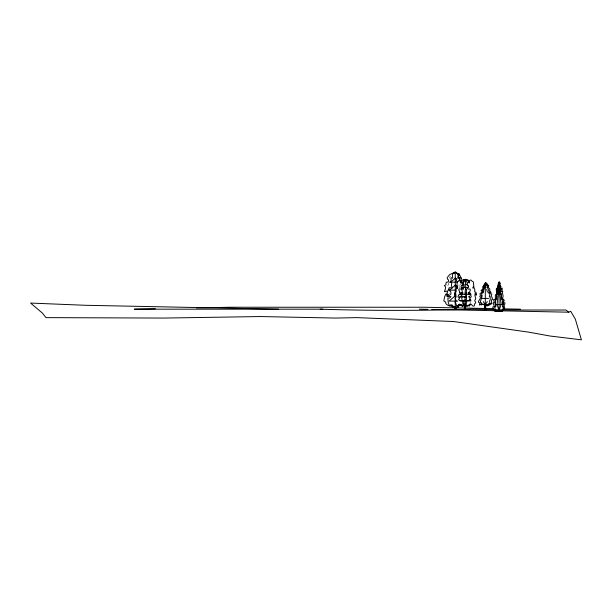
<?xml version="1.0" encoding="UTF-8"?>
<svg xmlns="http://www.w3.org/2000/svg" width="612" height="612" viewBox="0 0 612 612"><rect width="100%" height="100%" fill="white"/><g stroke="black" fill="none" stroke-linecap="round" stroke-linejoin="round"><path stroke-width="0.46" stroke-dasharray="3.06 2.29" d="M459.367 287.51L459.78 286.699M470.552 302.076L470.33 302.978M459.015 286.141L459 284.779M450.264 276.073L449.568 278.123M460.553 284.779L460.193 283.448M449.445 293.27L449.537 293.76M448.711 282.981L448.68 284.618L447.533 285.682L448.298 287.915"/><path stroke-width="0.92" d="M498.795 285.093L498.306 283.134L498.673 282.683C499.208 280.969 500.241 285.322 499.583 286.645C500.93 286.263 498.78 289.927 501.075 288.956C499.04 294.563 502.092 293.209 501.503 296.843C501.718 297.654 501.771 300.546 502.636 299.574C503.944 299.972 501.243 303.2 503.24 302.863L503.217 303.957M465.694 288.122C465.403 290.746 466.612 287.25 466.589 290.119C465.946 291.082 466.864 294.074 465.9 292.804C466.987 294.961 466.749 302.665 465.441 299.972M499.392 311.485L499.453 310.881M485.048 310.001L484.727 304.455L483.411 304.722L482.952 304.026L481.935 304.149L481.108 305.105L481.468 302.787L480.726 302.573L480.412 301.578L481.896 296.942L481.376 296.522L481.912 295.275L481.506 293.714L483.258 291.924L482.271 290.562L483.641 288.765L483.434 286.691L484.115 286.309L484.39 284.549L485.584 282.706L487.665 285.59L487.45 287.456L489.371 292.368L488.361 292.59L489.929 294.242L489.309 296.675L490.09 297.157L490.311 299.62L489.554 300.966L489.929 303.766L489.355 303.529L489.263 304.332L488.728 303.69L488.192 305.204L485.691 304.845L485.66 310.001L484.949 310.001C485.132 307.431 485.308 304.875 483.748 304.455L480.542 304.149L479.364 305.105L479.884 302.787L478.829 302.573L478.385 301.578L480.022 298.97L480.481 296.942L479.754 296.522L480.504 295.275L479.93 293.714L482.409 291.924L481.017 290.562L482.944 288.765L482.654 286.691L483.625 286.309L483.878 284.871L484.49 285.23L485.698 282.706L487.03 283.455L486.984 284.22L488.644 285.59L488.338 287.456L489.807 289.101L489.692 290.761L491.053 292.368L489.623 292.59L491.841 294.242L490.962 296.675L492.071 297.157L492.392 299.62L491.765 299.681L491.314 300.966L491.841 303.766L490.977 303.56L490.908 304.332L490.151 303.69L489.707 305.105L488.277 304.814L487.619 305.954L487.404 304.814L486.938 305.954L486.808 304.898L485.576 304.845L485.553 310.001M464.822 309.473L464.799 304.944L464.057 306.382L463.483 304.363M469.985 303.812L469.649 306.061L468.448 305.082M460.943 278.123L459.979 275.484L458.801 274.513M457.654 305.472L457.631 307.362L455.863 307.285L455.642 309.006M460.507 304.837L458.648 305.472L458.618 307.362L456.116 307.285L455.802 309.006L454.869 309.006L454.647 307.285L452.88 307.362L452.857 305.472L452.023 304.937L450.677 304.837L449.422 305.809L448.236 302.343L447.831 297.99L449.751 297.99L450.945 296.613L447.862 296.522L450.654 294.418L450.96 293.599L450.807 291.932L448.344 289.224L449.828 287.518L451.809 288.191L452.352 287.51L451.335 285.735L451.763 283.448L450.837 281.589L451.22 279.86L450.799 278.582L451.197 277.641L452.306 278.292L452.781 277.932C451.472 271.108 453.477 275.591 454.846 272.179L456.498 273.074C457.187 274.872 458.954 271.575 457.73 277.932L458.212 278.292L459.314 277.641L459.497 280.38M500.945 310.636C500.731 311.684 502.911 311.5 502.59 310.46M468.455 281.191C468.922 279.676 468.631 282.407 468.073 280.464C466.627 278.934 465.342 279.76 463.644 279.829C462.672 280.48 464.562 281.375 463.246 281.925L462.381 282.025L461.953 283.953C464.615 283.968 462.756 284.373 462.159 285.467M502.192 303.062L502.46 302.022L502.789 302.213C504.02 301.617 505.129 299.643 503.286 299.75L502.659 298.434L503.102 296.032L502.62 293.714L502.054 293.339L502.781 291.526L502.108 291.35L502.23 288.084L500.425 289.522L501.021 286.385L500.348 286.531L500.371 285.345L499.606 285.789L500.119 283.134L499.438 282.683C498.803 281.007 497.502 285.376 498.214 286.783C496.057 286.179 498.964 287.556 498.107 288.489C497.028 288.994 496.47 289.66 497.502 292.643C498.696 294.586 496.355 294.158 496.378 294.976C496.531 296.223 496.929 297.822 496.08 298.863C495.23 300.538 494.748 303.032 495.758 305.923L495.483 306.941L494.572 306.941L495.513 310.123M499.185 282.423C497.655 283.05 499.124 286.776 497.862 286.967C498.749 291.052 496.967 284.022 498.505 285.926M469.549 281.841L469.19 283.127M464.883 294.372L465.449 289.025M464.883 300.806L465.449 295.458M448.229 295.114L448.298 294.479M463.131 304.569L462.611 306.122L462.381 305.38M465.304 296.476L465.066 297.149L465.258 296.476M464.462 309.473L464.539 304.447L462.672 303.399L462.894 300.775M464.21 300.76C462.833 302.909 465.954 306.314 464.676 309.473L464.539 304.944L462.886 305.411C462.221 308.043 461.876 304.455 460.737 305.12L460.354 304.898C459.36 302.435 458.732 306.13 457.21 306.122L456.529 305.916L456.116 303.812C453.607 302.076 456.912 301.639 455.886 300.041C454.073 298.052 456.72 296.575 455.741 293.89C455.535 291.557 455.29 295.871 454.685 295.206C454.624 293.515 454.464 291.955 456.108 291.955L456.055 289.3C458.067 287.273 455.963 281.788 458.128 281.367C458.457 279.554 459.291 282.637 459.321 280.021C460.301 279.393 461.639 282.637 462.068 280.464C463.361 278.95 464.485 279.745 466.038 279.829L466.398 281.925C468.608 282.239 467.27 284.289 466.153 284.481C467.316 284.756 468.302 285.529 468.555 286.684C466.222 289.843 468.371 288.703 469.978 289.109C471.232 290.432 468.83 291.519 469.794 293.125C464.041 292.138 473.925 295.344 470.544 297.554L469.519 297.983L470.666 299.589L469.197 300.783L467.69 300.722M501.32 289.201C501.947 286.477 499.316 291.32 500.126 288.451M464.057 287.556L464.37 285.773M466.849 305.082L466.306 306.398L466.069 305.411L465.12 304.944L465.074 309.473M495.659 301.754L495.123 304.462L496.103 306M496.018 299.949L496.73 296.338M497.089 294.533L499.055 284.611L501.021 294.533M465.694 287.824C465.579 285.544 465.962 278.95 464.279 279.86M502.605 310.123L503.538 306.941L502.628 306.941L502.353 305.923C503.255 305.449 503.599 301.196 502.33 303.284M502.812 310.498L502.192 311.171L499.629 311.194M467.392 280.671L468.012 279.883L468.241 281.252M447.441 290.891L447.8 291.924M482.057 295.741L481.246 298.419L488.544 298.419M482.868 293.064L485.301 285.039L486.112 287.716M499.338 309.748L501.021 304.462L499.055 284.611L497.089 304.462L498.772 309.748M499.185 282.239L499.499 281.925L499.859 282.951L499.698 284.197M502.812 306.413L503.095 306.887M501.503 310.957L500.165 311.263L499.675 310.789M460.476 305.128L458.044 306.046M499.453 284.358L499.423 285.276M463.521 297.149L464.684 297.057L463.59 296.476M461.593 304.562L461.088 305.809L459.834 304.837L458.487 304.937M487.328 301.601L485.301 304.776L483.273 301.601M503.293 310.039L504.303 308.494C505.94 305.595 501.878 307.01 504.533 305.051L504.969 302.863L504.227 302.703L502.796 303.606M467.415 285.498L467.805 284.985L467.874 285.934M464.21 304.562L463.506 305.809L462.42 305.136M460.698 282.507L461.272 281.818M453.041 273.526L455.672 272.179L458.174 274.138M461.861 292.291L460.025 294.372L471.072 294.372L469.84 292.987M455.481 309.006L455.963 306.972M450.746 282.155L455.435 278.07L457.034 279.087M449.591 290.126L455.466 285.001L457.065 286.026M500.524 310.567L500.142 311.485L497.518 311.485L496.982 310.567M459.436 278.292L460.997 277.641L461.555 278.582L460.966 279.86L461.586 281.283M468.853 281.26C471.554 278.345 471.148 281.436 473.038 281.642C474.162 282.231 472.931 287.556 474.782 289.3L474.721 291.955C476.473 291.924 476.411 293.446 476.304 295.206C475.646 295.887 475.356 291.534 475.126 293.89C474.04 296.652 477 298.059 474.966 300.041C473.833 301.678 477.505 302.022 474.713 303.812L474.254 305.916L473.489 306.122C471.844 306.207 471.095 302.397 469.985 304.898L469.565 305.12C468.325 304.401 467.905 308.081 467.155 305.411L465.319 304.944L465.235 309.473M431.774 309.435L568.655 312.197L570.736 311.317L575.326 319.112L581.4 339.821L550.081 336.026L528.63 332.132L453.546 321.522L357.018 317.628L335.575 318.064L260.49 316.549L163.955 318.064L45.984 317.628L42.404 313.084L30.6 303.07L85.519 305.289L278.582 309.182M498.275 311.263L498.818 311.118M497.824 310.934L496.883 311.271L496.401 310.498M452.061 306.015L450.776 305.671M155.371 308.762L134.342 309.182L322.815 309.182M196.467 307.928L230.877 307.239L423.94 307.239L493.716 308.647M449.032 282.155L457.149 282.155L455.435 278.07M460.117 282.155L461.831 282.155M461.196 287.556L468.019 287.556M448.16 290.126L455.825 290.126M460.025 300.806L471.072 300.806M457.776 301.112L449.093 301.112L455.45 295.573L456.108 297.149M495.781 304.462L502.337 304.462M503.271 308.838L520.475 309.182M419.35 309.182L427.956 309.358M462.381 300.637L461.387 300.982L460.958 300.408L460.385 300.867L458.48 299.589L459.757 297.983L457.944 296.874L458.732 294.831L461.134 293.699L460.951 292.567C459.176 293.768 459.268 292.804 459.704 291.258C459.023 290.761 457.983 289.453 459.558 288.78C465.174 290.593 458.426 286.133 462.381 285.085M464.355 300.01C462.442 302.099 461.731 299.398 461.655 297.554L461.41 295.764L463.039 293.049L462.703 292.528L462.114 293.27L462.236 290.96L461.655 289.545L462.634 288.558L463.376 289.315L462.81 286.569L464.233 284.412L463.376 283.953L463.376 282.836L464.279 281.505L464.256 279.829L465.502 279.263L466.245 279.936M453.461 306.773L451.312 306.046C449.177 306.107 446.332 305.059 445.605 302.955L445.788 302.175L443.815 300.974L444.557 297.088C446.14 293.094 446.301 292.597 447.051 296.705L447.892 294.349C445.896 293.607 448.267 291.748 446.729 291.113L445.811 291.205C442.399 293.416 446.989 288.306 445.169 286.324L444.335 285.682L445.957 284.618L445.995 282.981L446.706 282.048C448.412 282.897 449.537 279.653 447.479 279.171L447.204 277.641L449.659 274.612L454.777 272.256L455.841 272.179L457.088 273.38C457.248 275.178 460.935 270.695 458.426 277.022L459.13 278.223M454.257 306.972L454.815 307.262L454.938 309.006M501.503 291.105L501.695 291.526M460.438 282.002C462.527 282.996 459.956 280.832 461.808 282.981M466.719 300.775C467.446 303.69 463.911 305.266 465.311 309.473M454.548 306.972L455.03 309.006M497.587 310.567L497.969 311.485M568.655 312.197L566.046 310.024L513.277 310.024L471.653 309.182A2394.374 2393.234 -89.6 0 1 320.206 309.182M497.992 288.451L497.724 288.099L497.158 289.224C494.504 287.64 498.267 293.63 496.692 294.257C493.792 293.844 496.898 299.123 494.282 299.88L493.639 299.574L494.259 302.711L493.44 302.565L493.165 303.062L494.358 306.574L492.714 306.941L494.045 310.123M468.784 292.291L470.406 294.372M469.327 299.413L470.406 300.806M455.466 285.001L456.896 288.413M465.449 300.775L465.028 309.473M497.632 289.315L496.814 288.084L496.791 289.201M486.655 289.499L487.466 292.176M500.402 286.202L500.463 286.668M496.646 291.304L496.646 294.862M501.381 296.338L502.1 299.949M502.452 301.754L502.988 304.462M494.06 310.46L494.626 311.171L496.041 311.24L496.386 310.636M495.521 310.46C495.475 311.37 497.281 311.439 497.166 310.636M499.055 281.925L499.055 310.123M499.055 310.46L499.055 311.485M485.301 282.706L485.301 310.001M455.259 272.179L455.259 309.006M473.313 286.798C471.615 289.912 474.79 286.798 473.313 286.798M462.634 296.942C461.976 297.952 462.289 294.609 462.634 296.942M460.522 296.942C459.291 298.082 459.765 294.502 460.522 296.942M466.145 296.399C465.992 298.733 466.581 295.206 466.145 296.399M486.815 285.567L487.129 285.835L486.854 285.513M456.927 286.798C457.615 290.325 458.281 286.531 456.927 286.798M469.044 296.399C468.654 298.832 470.391 295.06 469.044 296.399M487.443 285.567L487.948 285.697L487.443 285.567M468.639 282.002C468.991 283.325 470.001 281.451 468.639 282.002"/></g></svg>
